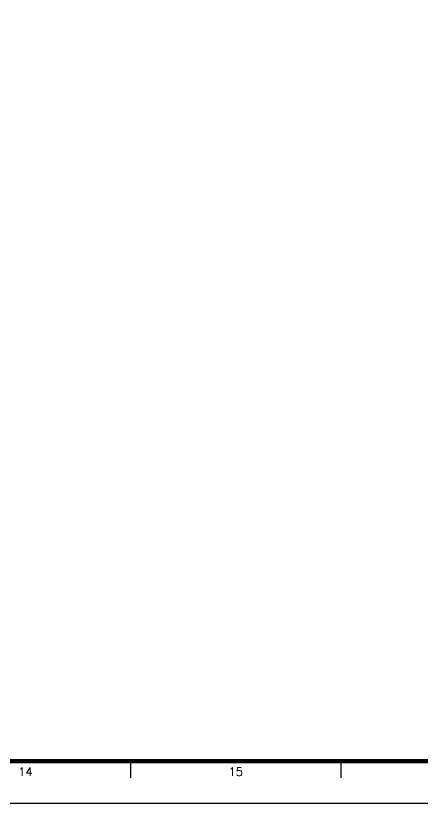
# Model space of a CAD drawing. Header units: inches. Extents: x 0 to 508000, y 0 to 738838.
# Drawn here: x 69770 to 79435, y 6738 to 25482 of the extents above; entities that cross this region are included whole.
import ezdxf
from ezdxf.enums import TextEntityAlignment as Align

# ---------------------------------------------------------------- set-up
doc = ezdxf.new("R2010")
doc.units = ezdxf.units.IN
doc.header["$LTSCALE"] = 1000
doc.header["$MEASUREMENT"] = 0
doc.layers.add('TK', color=7, linetype='Continuous', true_color=0xffffff)
doc.layers.add('ZG-图框层', color=4, linetype='Continuous', true_color=0x00ffff)
doc.styles.add('ISOCP', font='txt.shx', dxfattribs={"height": 0.2, "bigfont": 'gbcbig.shx'})

msp = doc.modelspace()

# ---------------------------------------------------------------- linework, layer by layer
at = {"layer": 'TK', "lineweight": -3}
for p, q in [((72500, 7738), (72500, 7347)), ((77500, 7738), (77500, 7347))]:
    msp.add_line(p, q, dxfattribs=at)
at = {"layer": 'ZG-图框层', "lineweight": -3}
msp.add_lwpolyline([(0, 6738), (89100, 6738), (89100, 48738), (0, 48738)], close=True, dxfattribs=at)
at = {"layer": 'ZG-图框层', "lineweight": -3, "const_width": 100}
msp.add_lwpolyline([(2500, 7738), (88100, 7738), (88100, 47738), (2500, 47738)], close=True, dxfattribs=at)

# ---------------------------------------------------------------- texts
at = {"layer": 'TK', "style": 'ISOCP'}
for s, p in [('14', (70000, 7488)), ('15', (75000, 7488))]:
    msp.add_text(s, height=200, dxfattribs=at).set_placement(p, align=Align.MIDDLE_CENTER)

doc.saveas('drawing.dxf')
